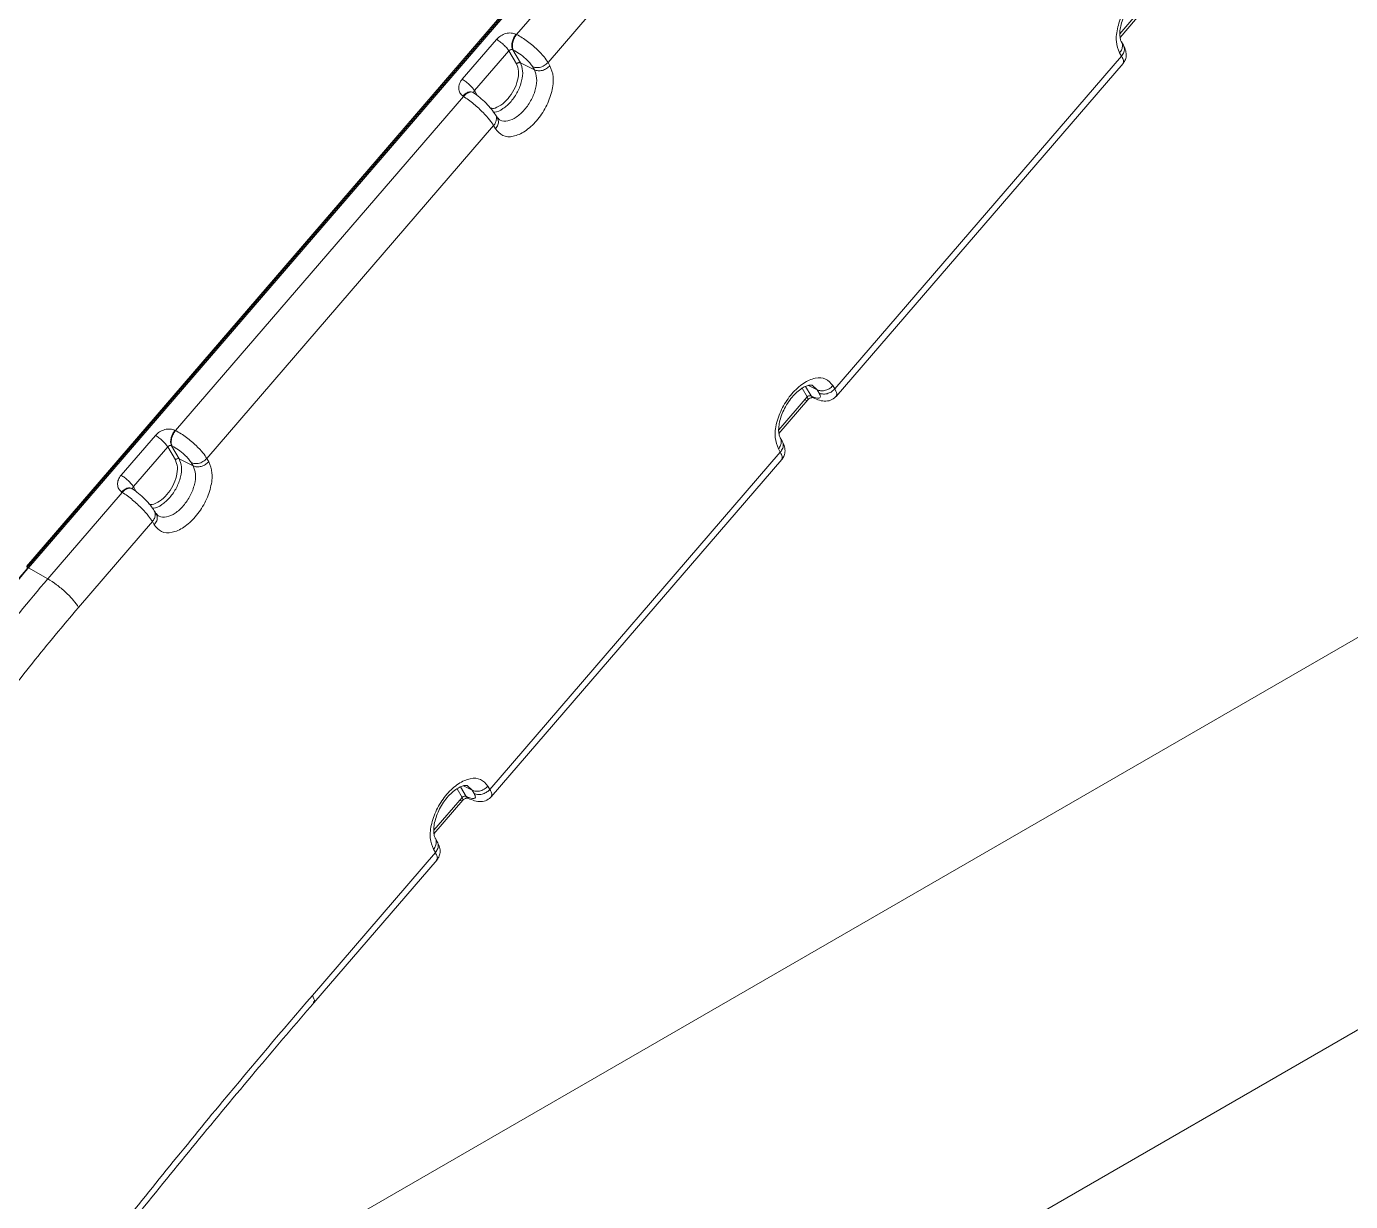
# Model space of a CAD drawing. Header units: millimetres. Extents: x 169 to 14583, y -399 to 10804.
# Drawn here: x 11188.6 to 11409, y 8315.7 to 8511.3 of the extents above; entities that cross this region are included whole.
import ezdxf

# ---------------------------------------------------------------- set-up
doc = ezdxf.new("R2010")
doc.units = ezdxf.units.MM
doc.header["$LTSCALE"] = 35

msp = doc.modelspace()

# ---------------------------------------------------------------- linework, layer by layer
at = {"color": 7, "linetype": 'Continuous', "lineweight": 18}
for p, q in [((11333.52, 8589.643), (11188.578, 8421.381)), ((11333.678, 8589.519), (11188.718, 8421.236)), ((11333.892, 8589.46), (11188.931, 8421.177)), ((11337.074, 8587.623), (11270.178, 8509.965)), ((11342.204, 8582.859), (11275.408, 8505.316)), ((11375.334, 8515.547), (11370.614, 8510.067)), ((11370.637, 8509.488), (11375.435, 8515.058)), ((11261.119, 8502.52), (11266.831, 8509.151)), ((11270.081, 8510.013), (11270.178, 8509.965)), ((11371.191, 8508.175), (11370.872, 8508.72)), ((11263.171, 8500.615), (11268.883, 8507.246)), ((11268.883, 8507.246), (11270.159, 8505.067)), ((11269.63, 8507.37), (11269.533, 8507.418)), ((11269.533, 8507.418), (11270.809, 8505.24)), ((11323.147, 8450.949), (11370.875, 8506.356)), ((11370.875, 8506.356), (11370.556, 8506.9)), ((11273.126, 8504.082), (11270.809, 8505.24)), ((11272.807, 8504.626), (11273.126, 8504.082)), ((11275.408, 8505.316), (11275.727, 8504.771)), ((11323.378, 8449.701), (11371.151, 8505.16)), ((11261.307, 8499.666), (11213.38, 8444.029)), ((11261.307, 8499.666), (11261.218, 8499.724)), ((11262.993, 8500.239), (11262.907, 8500.312)), ((11263.662, 8499.776), (11263.171, 8500.615)), ((11266.972, 8496.062), (11266.653, 8496.606)), ((11266.338, 8494.786), (11218.61, 8439.38)), ((11266.657, 8494.242), (11266.338, 8494.786)), ((11318.264, 8451.358), (11319.186, 8449.783)), ((11320.228, 8450.804), (11318.761, 8451.537)), ((11319.421, 8451.528), (11320.228, 8450.804)), ((11322.829, 8451.494), (11323.147, 8450.949)), ((11318.536, 8449.611), (11313.815, 8444.131)), ((11313.839, 8443.551), (11318.637, 8449.122)), ((11317.693, 8451.051), (11318.536, 8449.611)), ((11319.186, 8449.783), (11319.283, 8449.735)), ((11319.489, 8449.509), (11319.186, 8449.783)), ((11319.283, 8449.735), (11319.597, 8449.467)), ((11320.228, 8450.804), (11320.547, 8450.259)), ((11469.034, 8443.523), (11192.358, 8283.801)), ((11204.321, 8436.584), (11210.033, 8443.215)), ((11213.283, 8444.077), (11213.38, 8444.029)), ((11314.393, 8442.239), (11314.074, 8442.784)), ((11206.373, 8434.678), (11212.085, 8441.309)), ((11212.085, 8441.309), (11213.36, 8439.131)), ((11212.832, 8441.433), (11212.735, 8441.482)), ((11212.735, 8441.482), (11214.011, 8439.303)), ((11265.718, 8384.28), (11314.077, 8440.419)), ((11314.077, 8440.419), (11313.758, 8440.964)), ((11216.328, 8438.145), (11214.011, 8439.303)), ((11216.009, 8438.69), (11216.328, 8438.145)), ((11218.61, 8439.38), (11218.929, 8438.835)), ((11265.949, 8383.032), (11314.353, 8439.224)), ((11204.508, 8433.729), (11192.113, 8419.34)), ((11204.508, 8433.729), (11204.42, 8433.788)), ((11206.195, 8434.302), (11206.109, 8434.375)), ((11206.864, 8433.84), (11206.373, 8434.678)), ((11210.174, 8430.125), (11209.855, 8430.67)), ((11209.539, 8428.85), (11197.243, 8414.576)), ((11209.858, 8428.305), (11209.539, 8428.85)), ((11192.113, 8419.34), (11188.931, 8421.177)), ((11248.926, 8251.145), (11503.573, 8398.149)), ((11261.107, 8382.942), (11256.386, 8377.462)), ((11260.264, 8384.382), (11261.107, 8382.942)), ((11260.835, 8384.689), (11261.757, 8383.114)), ((11262.799, 8384.135), (11261.332, 8384.868)), ((11261.757, 8383.114), (11261.854, 8383.066)), ((11262.06, 8382.84), (11261.757, 8383.114)), ((11261.854, 8383.066), (11262.168, 8382.798)), ((11261.992, 8384.859), (11262.799, 8384.135)), ((11262.799, 8384.135), (11263.118, 8383.59)), ((11265.399, 8384.825), (11265.718, 8384.28)), ((11256.41, 8376.883), (11261.208, 8382.453)), ((11256.648, 8373.75), (11256.329, 8374.295)), ((11256.964, 8375.57), (11256.645, 8376.115)), ((11236.169, 8349.976), (11256.648, 8373.75)), ((11236.422, 8348.754), (11256.924, 8372.555))]:
    msp.add_line(p, q, dxfattribs=at)
for points, knots in [([(11370.556, 8506.9), (11370.325, 8507.492), (11369.862, 8508.675), (11370.147, 8511.195), (11371.137, 8513.805), (11372.74, 8516.181), (11374.702, 8517.944), (11376.71, 8518.815), (11378.522, 8518.729), (11379.258, 8517.863), (11379.627, 8517.43)], [0, 0, 0, 0, 0.1250073, 0.2499983, 0.3749941, 0.4999965, 0.6249979, 0.7499938, 0.8749442, 1, 1, 1, 1]), ([(11370.868, 8508.727), (11370.837, 8508.786), (11370.744, 8508.961), (11370.606, 8509.476), (11370.577, 8510.336), (11370.722, 8511.365), (11371.054, 8512.495), (11371.567, 8513.657), (11372.237, 8514.773), (11373.02, 8515.766), (11373.854, 8516.572), (11374.667, 8517.143), (11375.381, 8517.466), (11375.906, 8517.56), (11376.15, 8517.531), (11376.213, 8517.494), (11376.236, 8517.481)], [0, 0, 0, 0, 0.0387528, 0.1163478, 0.1914832, 0.2669557, 0.3438547, 0.4220557, 0.5009573, 0.5798231, 0.6577469, 0.7341216, 0.8087342, 0.8825632, 0.95817, 1, 1, 1, 1]), ([(11266.831, 8509.151), (11267.057, 8509.366), (11267.509, 8509.794), (11268.402, 8510.154), (11269.151, 8510.241), (11269.713, 8510.167), (11269.958, 8510.065), (11270.081, 8510.013)], [0, 0, 0, 0, 0.2498767, 0.4989648, 0.7481994, 0.8734603, 1, 1, 1, 1]), ([(11270.081, 8510.013), (11269.919, 8509.772), (11269.595, 8509.289), (11269.376, 8508.502), (11269.354, 8507.848), (11269.473, 8507.561), (11269.533, 8507.418)], [0, 0, 0, 0, 0.2796188, 0.5592377, 0.7796191, 1, 1, 1, 1]), ([(11270.178, 8509.965), (11270.021, 8509.732), (11269.695, 8509.248), (11269.47, 8508.448), (11269.453, 8507.788), (11269.572, 8507.505), (11269.63, 8507.37)], [0, 0, 0, 0, 0.2702613, 0.5624294, 0.7897364, 1, 1, 1, 1]), ([(11270.178, 8509.965), (11270.482, 8509.793), (11271.073, 8509.458), (11271.994, 8508.81), (11272.845, 8508.134), (11273.81, 8507.271), (11274.772, 8506.27), (11275.207, 8505.617), (11275.408, 8505.316)], [0, 0, 0, 0, 0.1551399, 0.3017342, 0.4397775, 0.5692648, 0.801581, 1, 1, 1, 1]), ([(11370.556, 8506.9), (11370.698, 8507.098), (11370.98, 8507.494), (11371.064, 8508.133), (11371.011, 8508.569), (11370.869, 8508.718), (11370.863, 8508.724)], [0, 0, 0, 0, 0.32871844, 0.65743688, 0.98615531, 1, 1, 1, 1]), ([(11269.63, 8507.37), (11269.973, 8507.176), (11270.661, 8506.789), (11271.647, 8505.987), (11272.398, 8505.231), (11272.671, 8504.828), (11272.807, 8504.626)], [0, 0, 0, 0, 0.27968466, 0.55931554, 0.77966207, 1, 1, 1, 1]), ([(11370.875, 8506.356), (11371.028, 8506.577), (11371.333, 8507.019), (11371.404, 8507.69), (11371.247, 8508.03), (11371.182, 8508.171)], [0, 0, 0, 0, 0.3694764, 0.7389529, 1, 1, 1, 1]), ([(11371.127, 8505.18), (11371.187, 8505.301), (11371.304, 8505.538), (11371.016, 8506.087), (11370.875, 8506.356)], [0, 0, 0, 0, 0.5120178, 1, 1, 1, 1]), ([(11371.073, 8505.074), (11371.212, 8505.251), (11371.518, 8505.64), (11371.694, 8506.389), (11371.631, 8507.273), (11371.34, 8507.871), (11371.191, 8508.176)], [0, 0, 0, 0, 0.2023893, 0.4450002, 0.7162856, 1, 1, 1, 1]), ([(11270.159, 8505.067), (11270.303, 8504.694), (11270.591, 8503.947), (11270.419, 8502.363), (11269.79, 8500.722), (11268.782, 8499.215), (11267.557, 8498.141), (11266.465, 8497.588), (11265.936, 8497.677), (11265.76, 8497.707)], [0, 0, 0, 0, 0.1538168, 0.3076335, 0.4614503, 0.6152671, 0.7690838, 0.9229006, 1, 1, 1, 1]), ([(11270.809, 8505.24), (11270.971, 8504.826), (11271.295, 8503.999), (11271.095, 8502.236), (11270.404, 8500.414), (11269.278, 8498.74), (11267.925, 8497.555), (11266.828, 8496.968), (11266.338, 8497.029), (11266.245, 8497.041)], [0, 0, 0, 0, 0.1603862, 0.3207725, 0.4811588, 0.641545, 0.8019312, 0.9623175, 1, 1, 1, 1]), ([(11275.727, 8504.771), (11275.958, 8504.18), (11276.422, 8502.997), (11276.137, 8500.477), (11275.147, 8497.866), (11273.543, 8495.49), (11271.581, 8493.728), (11269.573, 8492.857), (11267.761, 8492.942), (11267.025, 8493.808), (11266.657, 8494.242)], [0, 0, 0, 0, 0.1250073, 0.2499983, 0.3749941, 0.4999965, 0.6249979, 0.7499938, 0.8749442, 1, 1, 1, 1]), ([(11273.126, 8504.082), (11273.293, 8503.655), (11273.628, 8502.801), (11273.422, 8500.981), (11272.707, 8499.095), (11271.55, 8497.381), (11270.131, 8496.104), (11268.689, 8495.491), (11267.544, 8495.495), (11267.117, 8495.964), (11266.963, 8496.132)], [0, 0, 0, 0, 0.13222689, 0.26445378, 0.39668066, 0.52890755, 0.66113444, 0.79336133, 0.92558821, 1, 1, 1, 1]), ([(11275.408, 8505.316), (11275.204, 8505.122), (11274.796, 8504.736), (11274.034, 8504.468), (11273.34, 8504.428), (11272.985, 8504.56), (11272.807, 8504.626)], [0, 0, 0, 0, 0.2796438, 0.5592878, 0.7796441, 1, 1, 1, 1]), ([(11261.218, 8499.724), (11261.033, 8499.892), (11260.662, 8500.228), (11260.493, 8500.976), (11260.599, 8501.639), (11260.84, 8502.161), (11261.025, 8502.4), (11261.119, 8502.52)], [0, 0, 0, 0, 0.24987671, 0.49896483, 0.74819938, 0.87346034, 1, 1, 1, 1]), ([(11261.119, 8502.52), (11261.338, 8502.38), (11261.777, 8502.099), (11262.413, 8501.539), (11262.901, 8501.02), (11263.081, 8500.75), (11263.171, 8500.615)], [0, 0, 0, 0, 0.2796188, 0.5592377, 0.7796191, 1, 1, 1, 1]), ([(11261.218, 8499.724), (11261.402, 8499.893), (11261.769, 8500.229), (11262.359, 8500.463), (11262.667, 8500.398), (11262.817, 8500.367)], [0, 0, 0, 0, 0.3397356, 0.6794712, 1, 1, 1, 1]), ([(11262.907, 8500.312), (11262.904, 8500.314), (11262.764, 8500.435), (11262.343, 8500.361), (11261.782, 8500.115), (11261.461, 8499.811), (11261.307, 8499.666)], [0, 0, 0, 0, 0.0091543, 0.4058627, 0.7145022, 1, 1, 1, 1]), ([(11266.338, 8494.786), (11266.14, 8495.09), (11265.71, 8495.75), (11264.781, 8496.79), (11263.852, 8497.694), (11263.036, 8498.41), (11262.155, 8499.105), (11261.595, 8499.475), (11261.307, 8499.666)], [0, 0, 0, 0, 0.19841, 0.4307232, 0.5602112, 0.6982568, 0.8448549, 1, 1, 1, 1]), ([(11266.653, 8496.607), (11266.458, 8496.902), (11266.068, 8497.489), (11265.102, 8498.541), (11264.019, 8499.543), (11263.347, 8500.026), (11263.013, 8500.266)], [0, 0, 0, 0, 0.2524506, 0.5032643, 0.7524391, 1, 1, 1, 1]), ([(11263.072, 8500.227), (11263.063, 8500.253), (11263.038, 8500.325), (11263.068, 8500.468), (11263.136, 8500.566), (11263.171, 8500.615)], [0, 0, 0, 0, 0.2174656, 0.6087328, 1, 1, 1, 1]), ([(11266.637, 8496.594), (11266.657, 8496.573), (11266.827, 8496.39), (11266.848, 8495.917), (11266.716, 8495.305), (11266.464, 8494.959), (11266.338, 8494.786)], [0, 0, 0, 0, 0.0488515, 0.4180896, 0.7090451, 1, 1, 1, 1]), ([(11266.657, 8494.242), (11266.809, 8494.463), (11267.115, 8494.906), (11267.185, 8495.579), (11267.027, 8495.922), (11266.96, 8496.065)], [0, 0, 0, 0, 0.367722, 0.7354443, 1, 1, 1, 1]), ([(11267.171, 8495.847), (11267.16, 8495.851), (11267.097, 8495.878), (11267.026, 8495.982), (11266.968, 8496.069)], [0, 0, 0, 0, 0.16982536, 1, 1, 1, 1]), ([(11313.758, 8440.964), (11313.527, 8441.556), (11313.064, 8442.739), (11313.348, 8445.258), (11314.338, 8447.869), (11315.942, 8450.245), (11317.904, 8452.008), (11319.912, 8452.878), (11321.724, 8452.793), (11322.46, 8451.927), (11322.829, 8451.494)], [0, 0, 0, 0, 0.1250073, 0.2499983, 0.3749941, 0.4999965, 0.6249979, 0.7499938, 0.8749442, 1, 1, 1, 1]), ([(11314.07, 8442.791), (11314.039, 8442.849), (11313.946, 8443.025), (11313.808, 8443.539), (11313.779, 8444.4), (11313.924, 8445.428), (11314.256, 8446.559), (11314.769, 8447.721), (11315.439, 8448.837), (11316.221, 8449.83), (11317.056, 8450.635), (11317.869, 8451.207), (11318.582, 8451.529), (11319.108, 8451.624), (11319.352, 8451.595), (11319.415, 8451.558), (11319.438, 8451.544)], [0, 0, 0, 0, 0.0387528, 0.1163478, 0.1914832, 0.2669557, 0.3438547, 0.4220557, 0.5009573, 0.5798231, 0.6577469, 0.7341216, 0.8087342, 0.8825632, 0.95817, 1, 1, 1, 1]), ([(11322.829, 8451.494), (11322.625, 8451.3), (11322.217, 8450.913), (11321.454, 8450.645), (11320.761, 8450.606), (11320.406, 8450.738), (11320.228, 8450.804)], [0, 0, 0, 0, 0.2796438, 0.5592878, 0.7796441, 1, 1, 1, 1]), ([(11318.28, 8449.104), (11318.287, 8449.1), (11318.476, 8449.014), (11318.63, 8449.075), (11318.71, 8449.26), (11318.594, 8449.494), (11318.536, 8449.611)], [0, 0, 0, 0, 0.01519798, 0.39745293, 0.69872681, 1, 1, 1, 1]), ([(11318.637, 8449.122), (11318.671, 8449.158), (11318.741, 8449.233), (11318.897, 8449.346), (11319.074, 8449.436), (11319.249, 8449.49), (11319.394, 8449.508), (11319.482, 8449.498), (11319.483, 8449.497), (11319.483, 8449.497)], [0, 0, 0, 0, 0.1254351, 0.263011, 0.4004396, 0.5403188, 0.6870877, 0.8511356, 1, 1, 1, 1]), ([(11320.547, 8450.259), (11320.645, 8450.04), (11320.842, 8449.603), (11320.562, 8449.363), (11320.018, 8449.408), (11319.528, 8449.626), (11319.283, 8449.735)], [0, 0, 0, 0, 0.2795474, 0.559142, 0.7795499, 1, 1, 1, 1]), ([(11319.585, 8449.447), (11319.922, 8449.299), (11320.61, 8448.996), (11321.675, 8448.868), (11322.715, 8449.075), (11323.211, 8449.557), (11323.456, 8449.796)], [0, 0, 0, 0, 0.2405129, 0.4911701, 0.7485542, 1, 1, 1, 1]), ([(11320.547, 8450.259), (11320.777, 8450.181), (11321.239, 8450.025), (11322.013, 8450.164), (11322.679, 8450.485), (11322.991, 8450.794), (11323.147, 8450.949)], [0, 0, 0, 0, 0.2796438, 0.5592878, 0.7796441, 1, 1, 1, 1]), ([(11323.147, 8450.949), (11323.285, 8450.678), (11323.568, 8450.122), (11323.426, 8449.856), (11323.354, 8449.72)], [0, 0, 0, 0, 0.48796, 1, 1, 1, 1]), ([(11210.033, 8443.215), (11210.259, 8443.43), (11210.71, 8443.858), (11211.604, 8444.217), (11212.353, 8444.304), (11212.915, 8444.23), (11213.16, 8444.128), (11213.283, 8444.077)], [0, 0, 0, 0, 0.24987671, 0.49896483, 0.74819938, 0.87346034, 1, 1, 1, 1]), ([(11213.283, 8444.077), (11213.121, 8443.835), (11212.797, 8443.352), (11212.578, 8442.566), (11212.556, 8441.911), (11212.675, 8441.625), (11212.735, 8441.482)], [0, 0, 0, 0, 0.2796188, 0.5592377, 0.7796191, 1, 1, 1, 1]), ([(11213.38, 8444.029), (11213.223, 8443.796), (11212.897, 8443.312), (11212.671, 8442.512), (11212.654, 8441.852), (11212.774, 8441.569), (11212.832, 8441.433)], [0, 0, 0, 0, 0.2702613, 0.5624294, 0.7897364, 1, 1, 1, 1]), ([(11213.38, 8444.029), (11213.684, 8443.857), (11214.275, 8443.522), (11215.196, 8442.873), (11216.047, 8442.197), (11217.012, 8441.335), (11217.974, 8440.333), (11218.409, 8439.68), (11218.61, 8439.38)], [0, 0, 0, 0, 0.1551399, 0.3017342, 0.4397775, 0.5692648, 0.801581, 1, 1, 1, 1]), ([(11313.758, 8440.964), (11313.9, 8441.162), (11314.182, 8441.557), (11314.266, 8442.197), (11314.213, 8442.632), (11314.071, 8442.781), (11314.065, 8442.787)], [0, 0, 0, 0, 0.3287184, 0.6574369, 0.9861553, 1, 1, 1, 1]), ([(11212.832, 8441.433), (11213.175, 8441.24), (11213.863, 8440.853), (11214.849, 8440.051), (11215.6, 8439.294), (11215.873, 8438.891), (11216.009, 8438.69)], [0, 0, 0, 0, 0.2796847, 0.5593155, 0.7796621, 1, 1, 1, 1]), ([(11314.077, 8440.419), (11314.23, 8440.641), (11314.535, 8441.083), (11314.606, 8441.754), (11314.449, 8442.094), (11314.384, 8442.235)], [0, 0, 0, 0, 0.3694764, 0.7389529, 1, 1, 1, 1]), ([(11314.329, 8439.243), (11314.389, 8439.365), (11314.506, 8439.602), (11314.218, 8440.151), (11314.077, 8440.419)], [0, 0, 0, 0, 0.5120178, 1, 1, 1, 1]), ([(11314.275, 8439.138), (11314.414, 8439.315), (11314.72, 8439.704), (11314.895, 8440.453), (11314.833, 8441.337), (11314.542, 8441.934), (11314.393, 8442.24)], [0, 0, 0, 0, 0.2023893, 0.4450002, 0.7162856, 1, 1, 1, 1]), ([(11213.36, 8439.131), (11213.505, 8438.757), (11213.793, 8438.01), (11213.621, 8436.426), (11212.992, 8434.786), (11211.984, 8433.278), (11210.759, 8432.204), (11209.667, 8431.651), (11209.138, 8431.741), (11208.962, 8431.771)], [0, 0, 0, 0, 0.1538168, 0.3076335, 0.4614503, 0.6152671, 0.7690838, 0.9229006, 1, 1, 1, 1]), ([(11214.011, 8439.303), (11214.173, 8438.89), (11214.497, 8438.063), (11214.297, 8436.3), (11213.606, 8434.478), (11212.48, 8432.803), (11211.127, 8431.62), (11210.041, 8431.034), (11209.561, 8431.092), (11209.478, 8431.102)], [0, 0, 0, 0, 0.1610621, 0.3221244, 0.4831867, 0.6442488, 0.805311, 0.9663733, 1, 1, 1, 1]), ([(11218.929, 8438.835), (11219.16, 8438.243), (11219.623, 8437.06), (11219.339, 8434.541), (11218.348, 8431.93), (11216.745, 8429.554), (11214.783, 8427.791), (11212.775, 8426.921), (11210.963, 8427.006), (11210.227, 8427.872), (11209.858, 8428.305)], [0, 0, 0, 0, 0.1250073, 0.2499983, 0.3749941, 0.4999965, 0.6249979, 0.7499938, 0.8749442, 1, 1, 1, 1]), ([(11216.328, 8438.145), (11216.495, 8437.718), (11216.83, 8436.864), (11216.624, 8435.045), (11215.909, 8433.159), (11214.752, 8431.445), (11213.333, 8430.167), (11211.891, 8429.554), (11210.746, 8429.559), (11210.318, 8430.027), (11210.165, 8430.196)], [0, 0, 0, 0, 0.13222689, 0.26445378, 0.39668066, 0.52890755, 0.66113444, 0.79336133, 0.92558821, 1, 1, 1, 1]), ([(11218.61, 8439.38), (11218.406, 8439.186), (11217.998, 8438.799), (11217.236, 8438.531), (11216.542, 8438.492), (11216.187, 8438.624), (11216.009, 8438.69)], [0, 0, 0, 0, 0.2796438, 0.5592878, 0.7796441, 1, 1, 1, 1]), ([(11204.42, 8433.788), (11204.235, 8433.956), (11203.864, 8434.292), (11203.695, 8435.039), (11203.801, 8435.702), (11204.042, 8436.224), (11204.227, 8436.464), (11204.321, 8436.584)], [0, 0, 0, 0, 0.2498767, 0.4989648, 0.7481994, 0.8734603, 1, 1, 1, 1]), ([(11204.42, 8433.788), (11204.604, 8433.956), (11204.971, 8434.293), (11205.561, 8434.527), (11205.869, 8434.462), (11206.019, 8434.43)], [0, 0, 0, 0, 0.33973561, 0.67947122, 1, 1, 1, 1]), ([(11206.109, 8434.375), (11206.106, 8434.378), (11205.966, 8434.498), (11205.545, 8434.424), (11204.983, 8434.178), (11204.663, 8433.875), (11204.508, 8433.729)], [0, 0, 0, 0, 0.0091543, 0.4058627, 0.7145022, 1, 1, 1, 1]), ([(11209.539, 8428.85), (11209.342, 8429.154), (11208.912, 8429.814), (11207.983, 8430.854), (11207.054, 8431.758), (11206.238, 8432.474), (11205.357, 8433.169), (11204.797, 8433.539), (11204.508, 8433.729)], [0, 0, 0, 0, 0.19841, 0.4307232, 0.5602112, 0.6982568, 0.8448549, 1, 1, 1, 1]), ([(11209.855, 8430.67), (11209.659, 8430.965), (11209.269, 8431.553), (11208.304, 8432.605), (11207.221, 8433.607), (11206.549, 8434.09), (11206.215, 8434.33)], [0, 0, 0, 0, 0.2524506, 0.5032643, 0.7524391, 1, 1, 1, 1]), ([(11206.274, 8434.291), (11206.265, 8434.317), (11206.24, 8434.389), (11206.27, 8434.531), (11206.338, 8434.629), (11206.373, 8434.678)], [0, 0, 0, 0, 0.2174656, 0.6087328, 1, 1, 1, 1]), ([(11209.838, 8430.658), (11209.858, 8430.637), (11210.029, 8430.454), (11210.05, 8429.981), (11209.918, 8429.368), (11209.666, 8429.023), (11209.539, 8428.85)], [0, 0, 0, 0, 0.0488515, 0.4180896, 0.7090451, 1, 1, 1, 1]), ([(11209.858, 8428.305), (11210.011, 8428.527), (11210.316, 8428.969), (11210.387, 8429.643), (11210.228, 8429.986), (11210.162, 8430.129)], [0, 0, 0, 0, 0.367722, 0.7354443, 1, 1, 1, 1]), ([(11210.373, 8429.911), (11210.362, 8429.915), (11210.298, 8429.941), (11210.228, 8430.046), (11210.17, 8430.132)], [0, 0, 0, 0, 0.1698254, 1, 1, 1, 1]), ([(11188.737, 8421.109), (11186.095, 8417.971), (11180.812, 8411.697), (11173.79, 8402.471), (11167.52, 8393.722), (11163.871, 8388.204), (11162.046, 8385.445)], [0, 0, 0, 0, 0.2799917, 0.5599843, 0.7799924, 1, 1, 1, 1]), ([(11188.931, 8421.177), (11186.283, 8418.032), (11180.986, 8411.742), (11173.946, 8402.494), (11167.661, 8393.722), (11164.002, 8388.19), (11162.173, 8385.424)], [0, 0, 0, 0, 0.2799921, 0.5599841, 0.7799921, 1, 1, 1, 1]), ([(11197.243, 8414.576), (11194.66, 8411.508), (11189.496, 8405.376), (11182.634, 8396.36), (11176.506, 8387.809), (11172.939, 8382.415), (11171.154, 8379.717)], [0, 0, 0, 0, 0.2800782, 0.559942, 0.779882, 1, 1, 1, 1]), ([(11256.329, 8374.295), (11256.098, 8374.887), (11255.634, 8376.07), (11255.919, 8378.589), (11256.909, 8381.2), (11258.512, 8383.576), (11260.475, 8385.339), (11262.483, 8386.209), (11264.295, 8386.124), (11265.031, 8385.258), (11265.399, 8384.825)], [0, 0, 0, 0, 0.12500731, 0.24999827, 0.37499406, 0.49999653, 0.62499794, 0.74999377, 0.87494424, 1, 1, 1, 1]), ([(11256.641, 8376.122), (11256.61, 8376.181), (11256.517, 8376.356), (11256.379, 8376.87), (11256.35, 8377.731), (11256.495, 8378.759), (11256.827, 8379.89), (11257.34, 8381.052), (11258.01, 8382.168), (11258.792, 8383.161), (11259.627, 8383.966), (11260.44, 8384.538), (11261.153, 8384.86), (11261.679, 8384.955), (11261.923, 8384.926), (11261.986, 8384.889), (11262.008, 8384.875)], [0, 0, 0, 0, 0.0387528, 0.1163478, 0.1914832, 0.2669557, 0.3438547, 0.4220557, 0.5009573, 0.5798231, 0.6577469, 0.7341216, 0.8087342, 0.8825632, 0.95817, 1, 1, 1, 1]), ([(11260.851, 8382.435), (11260.858, 8382.432), (11261.047, 8382.345), (11261.201, 8382.407), (11261.28, 8382.591), (11261.165, 8382.825), (11261.107, 8382.942)], [0, 0, 0, 0, 0.015198, 0.3974529, 0.6987268, 1, 1, 1, 1]), ([(11261.208, 8382.453), (11261.242, 8382.489), (11261.312, 8382.564), (11261.467, 8382.677), (11261.645, 8382.767), (11261.82, 8382.821), (11261.965, 8382.839), (11262.053, 8382.829), (11262.053, 8382.828), (11262.054, 8382.828)], [0, 0, 0, 0, 0.1254351, 0.263011, 0.4004396, 0.5403188, 0.6870877, 0.8511356, 1, 1, 1, 1]), ([(11263.118, 8383.59), (11263.216, 8383.371), (11263.413, 8382.934), (11263.133, 8382.694), (11262.588, 8382.739), (11262.099, 8382.957), (11261.854, 8383.066)], [0, 0, 0, 0, 0.2795474, 0.559142, 0.7795499, 1, 1, 1, 1]), ([(11262.156, 8382.778), (11262.493, 8382.63), (11263.181, 8382.327), (11264.246, 8382.199), (11265.286, 8382.406), (11265.782, 8382.889), (11266.026, 8383.127)], [0, 0, 0, 0, 0.2405129, 0.4911701, 0.7485542, 1, 1, 1, 1]), ([(11265.399, 8384.825), (11265.195, 8384.631), (11264.788, 8384.244), (11264.025, 8383.976), (11263.332, 8383.937), (11262.976, 8384.069), (11262.799, 8384.135)], [0, 0, 0, 0, 0.27964384, 0.55928783, 0.77964414, 1, 1, 1, 1]), ([(11263.118, 8383.59), (11263.348, 8383.512), (11263.809, 8383.356), (11264.584, 8383.495), (11265.25, 8383.817), (11265.562, 8384.125), (11265.718, 8384.28)], [0, 0, 0, 0, 0.2796438, 0.5592878, 0.7796441, 1, 1, 1, 1]), ([(11265.718, 8384.28), (11265.856, 8384.009), (11266.139, 8383.453), (11265.997, 8383.187), (11265.924, 8383.051)], [0, 0, 0, 0, 0.48796, 1, 1, 1, 1]), ([(11256.329, 8374.295), (11256.47, 8374.493), (11256.753, 8374.889), (11256.836, 8375.528), (11256.784, 8375.964), (11256.642, 8376.112), (11256.636, 8376.118)], [0, 0, 0, 0, 0.3287184, 0.6574369, 0.9861553, 1, 1, 1, 1]), ([(11256.648, 8373.75), (11256.801, 8373.972), (11257.106, 8374.414), (11257.177, 8375.085), (11257.02, 8375.425), (11256.955, 8375.566)], [0, 0, 0, 0, 0.3694764, 0.7389529, 1, 1, 1, 1]), ([(11256.846, 8372.469), (11256.985, 8372.646), (11257.291, 8373.035), (11257.466, 8373.784), (11257.404, 8374.668), (11257.112, 8375.265), (11256.964, 8375.571)], [0, 0, 0, 0, 0.2023893, 0.4450002, 0.7162856, 1, 1, 1, 1]), ([(11256.9, 8372.574), (11256.96, 8372.696), (11257.076, 8372.933), (11256.789, 8373.482), (11256.648, 8373.75)], [0, 0, 0, 0, 0.5120178, 1, 1, 1, 1]), ([(11202.56, 8309.291), (11208.751, 8317.013), (11219.805, 8330.803), (11231.169, 8344.118), (11236.169, 8349.976)], [0, 0, 0, 0, 0.55998323, 1, 1, 1, 1]), ([(11236.169, 8349.976), (11236.367, 8349.589), (11236.657, 8349.025), (11236.409, 8348.878), (11236.331, 8348.832)], [0, 0, 0, 0, 0.68728932, 1, 1, 1, 1]), ([(11202.853, 8308.11), (11204.442, 8310.109), (11209.257, 8316.169), (11217.385, 8326.168), (11226.983, 8337.725), (11233.37, 8345.188), (11236.421, 8348.754)], [0, 0, 0, 0, 0.1444665, 0.4379309, 0.731393, 1, 1, 1, 1])]:
    msp.add_open_spline(points, degree=3, knots=knots, dxfattribs=at)
for points in [[(11266.831, 8509.151), (11267.026, 8509.028), (11267.415, 8508.781), (11268.03, 8508.26), (11268.568, 8507.711), (11268.778, 8507.401), (11268.883, 8507.246)], [(11268.883, 8507.246), (11268.928, 8507.289), (11269.018, 8507.376), (11269.196, 8507.45), (11269.38, 8507.472), (11269.482, 8507.436), (11269.533, 8507.418)], [(11270.809, 8505.24), (11270.758, 8505.258), (11270.656, 8505.294), (11270.472, 8505.272), (11270.293, 8505.198), (11270.203, 8505.111), (11270.159, 8505.067)], [(11275.727, 8504.771), (11275.547, 8504.597), (11275.188, 8504.249), (11274.473, 8503.952), (11273.738, 8503.864), (11273.33, 8504.009), (11273.126, 8504.082)], [(11319.186, 8449.783), (11319.135, 8449.801), (11319.033, 8449.838), (11318.85, 8449.816), (11318.671, 8449.741), (11318.581, 8449.654), (11318.536, 8449.611)], [(11210.033, 8443.215), (11210.227, 8443.092), (11210.617, 8442.845), (11211.232, 8442.323), (11211.77, 8441.774), (11211.98, 8441.464), (11212.085, 8441.309)], [(11212.085, 8441.309), (11212.13, 8441.353), (11212.219, 8441.44), (11212.398, 8441.514), (11212.582, 8441.536), (11212.684, 8441.5), (11212.735, 8441.482)], [(11214.011, 8439.303), (11213.96, 8439.321), (11213.858, 8439.358), (11213.674, 8439.336), (11213.495, 8439.261), (11213.405, 8439.174), (11213.36, 8439.131)], [(11218.929, 8438.835), (11218.749, 8438.661), (11218.39, 8438.313), (11217.675, 8438.016), (11216.94, 8437.928), (11216.532, 8438.073), (11216.328, 8438.145)], [(11206.373, 8434.678), (11206.268, 8434.833), (11206.058, 8435.143), (11205.52, 8435.692), (11204.905, 8436.214), (11204.515, 8436.461), (11204.321, 8436.584)], [(11188.931, 8421.177), (11188.887, 8421.199), (11188.799, 8421.245), (11188.719, 8421.249), (11188.69, 8421.206), (11188.722, 8421.141), (11188.737, 8421.109)], [(11192.113, 8419.34), (11188.968, 8415.584), (11182.678, 8408.073), (11173.725, 8396.11), (11168.145, 8387.761), (11165.355, 8383.587)], [(11197.243, 8414.576), (11196.981, 8414.963), (11196.457, 8415.738), (11195.112, 8417.11), (11193.575, 8418.415), (11192.6, 8419.031), (11192.113, 8419.34)], [(11261.757, 8383.114), (11261.706, 8383.132), (11261.604, 8383.169), (11261.42, 8383.147), (11261.242, 8383.073), (11261.152, 8382.985), (11261.107, 8382.942)]]:
    msp.add_open_spline(points, degree=3, dxfattribs=at)

doc.saveas('drawing.dxf')
